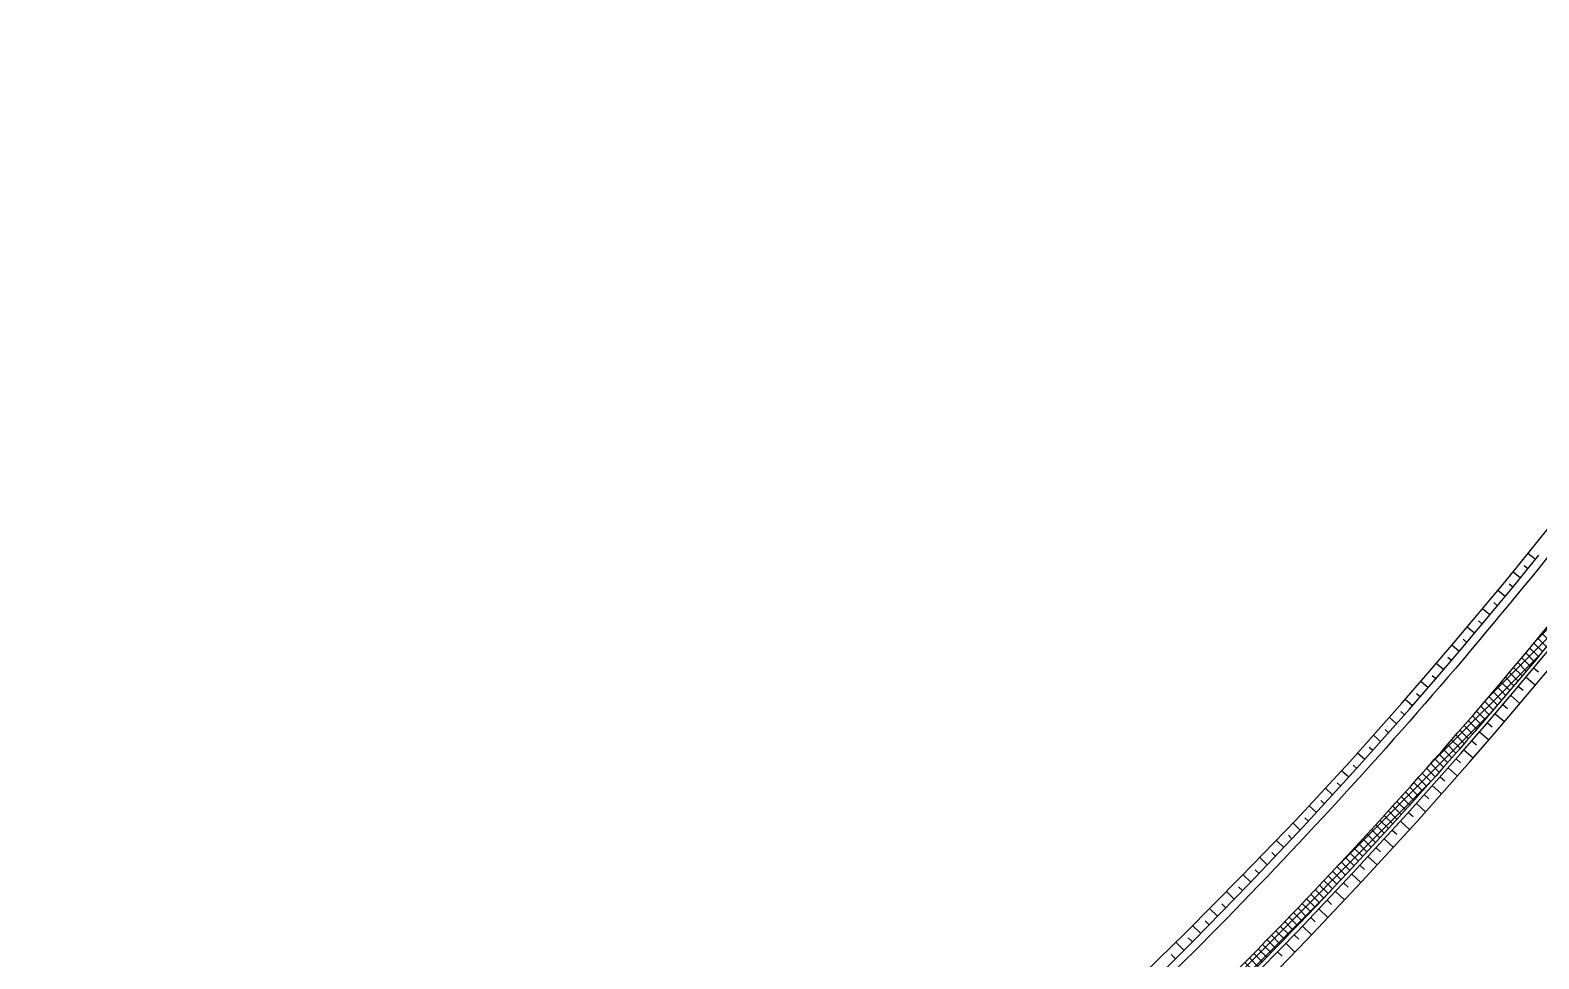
# Model space of a CAD drawing. Header units: metres. Extents: x 2306714 to 2308412, y 453204 to 454783.
# Drawn here: x 2306737.6 to 2306927, y 453375.8 to 453492.3 of the extents above; entities that cross this region are included whole.
import ezdxf

# ---------------------------------------------------------------- set-up
doc = ezdxf.new("R2010")
doc.units = ezdxf.units.M
doc.layers.add('АД_серый', color=250, linetype='Continuous')
doc.layers.add('ГП_АД том 3.2.6', color=250, linetype='Continuous', lineweight=40)

# ---------------------------------------------------------------- blocks, each defined once
blk = doc.blocks.new('АД 3.2.6')
at = {"layer": 'АД_серый'}
h = blk.add_hatch(dxfattribs=at)
h.set_pattern_fill('ANSI37', color=256, scale=0.25)
h.set_pattern_definition([(45, (-2306965.942214189, -453205.9558217908), (-0.5612660075668221, 0.5612660075668221), []), (135, (-2306965.942214189, -453205.9558217908), (-0.5612660075668221, -0.5612660075668221), [])])
edge = h.paths.add_edge_path()
edge.add_line((1053.931858262978, 1206.085364604951), (1054.025428426452, 1208.204838068981))
edge.add_line((1054.025428426452, 1208.204838068981), (1018.62202177057, 1175.791896252776))
edge.add_line((1018.62202177057, 1175.791896252776), (966.9920535609126, 1128.523022957379))
edge.add_line((966.9920535609126, 1128.523022957379), (878.4835366290062, 1047.490668736223))
edge.add_line((878.4835366290062, 1047.490668736223), (841.6049879081548, 1013.727187810931))
edge.add_line((841.6049879081548, 1013.727187810931), (814.3148618540725, 988.7422119260882))
edge.add_line((814.3148618540725, 988.7422119260882), (777.4363131327555, 954.9787310006212))
edge.add_line((777.4363131327555, 954.9787310006212), (740.5577644109726, 921.2152500751544))
edge.add_line((740.5577644109726, 921.2152500751544), (666.8006669683381, 853.688288224279))
edge.add_line((666.8006669683381, 853.688288224279), (629.9221182465553, 819.9248072987538))
edge.add_line((629.9221182465553, 819.9248072987538), (593.0435695252381, 786.1613263734034))
edge.add_line((593.0435695252381, 786.1613263734034), (556.1650208039209, 752.3978454478784))
edge.add_line((556.1650208039209, 752.3978454478784), (292.4177803383209, 510.9288822882226))
edge.add_line((292.4177803383209, 510.9288822882226), (59.0611517210491, 297.2834880872979))
edge.add_arc((479.2476420179009, -161.6700198940816), 622.2499571043782, 132.4750910232818, 141.1317967697561)
edge.add_line((-5.230899143964052, 228.8111605360173), (-27.95818131137639, 200.6129245422199))
edge.add_arc((-516.7190344384871, 594.5455753061105), 627.7500337613743, 312.4752306833454, 321.13179661119204, ccw=False)
edge.add_line((-92.81738088419661, 131.5364036892424), (-212.2346827834844, 22.20554245897802))
edge.add_line((-212.2346827834844, 22.20554245897802), (-211.2217755680904, 21.09918854956049))
edge.add_line((-211.2217755680904, 21.09918854956049), (-91.80447366833687, 130.4300497798249))
edge.add_arc((-516.7190344450063, 594.5455753099523), 629.2500337688797, 312.4752306950525, 321.1317966232948)
edge.add_line((-26.79029394825921, 199.6716280389228), (-4.063011780846863, 227.869864032662))
edge.add_arc((479.2476419592276, -161.6700198383187), 620.7499570236596, 132.4750910105345, 141.1317967585854, ccw=False)
edge.add_line((60.07405624445528, 296.1771317132516), (293.4460430885665, 509.8365623930585))
edge.add_line((293.4460430885665, 509.8365623930585), (557.1779512828215, 751.2914607239654))
edge.add_line((557.1779512828215, 751.2914607239654), (594.0565019296482, 785.0549395463312))
edge.add_line((594.0565019296482, 785.0549395463312), (630.9350525764748, 818.8184183685224))
edge.add_line((630.9350525764748, 818.8184183685224), (667.8136032237671, 852.5818971908302))
edge.add_line((667.8136032237671, 852.5818971908302), (741.5707045174204, 920.1088548353292))
edge.add_line((741.5707045174204, 920.1088548353292), (778.4492551647127, 953.8723336576367))
edge.add_line((778.4492551647127, 953.8723336576367), (815.3278058115393, 987.6358124798862))
edge.add_line((815.3278058115393, 987.6358124798862), (842.6179332900792, 1012.620786808373))
edge.add_line((842.6179332900792, 1012.620786808373), (879.4964839369057, 1046.384265630448))
edge.add_line((879.4964839369057, 1046.384265630448), (968.0050054900348, 1127.416614804009))
edge.add_line((968.0050054900348, 1127.416614804009), (1019.634976395406, 1174.685485154914))
edge.add_line((1019.634976395406, 1174.685485154914), (1053.931858262978, 1206.085364604951))
for p, q in [((-33.45404539024457, 204.156914959487, 144.4604645610183), (-34.39557371055708, 204.922539959487, 144.4604645610183)), ((-35.34662351524457, 201.8292782407371, 144.4604645610183), (-36.27936277305707, 202.5877010922995, 144.4604645610183)), ((-34.40033445274457, 202.993096600112, 144.4604645610183), (-34.86896238243208, 203.3740780454245, 144.4604645610183)), ((-36.29291257774458, 200.6654598813621, 144.4604645610183), (-36.75714597618207, 201.042901287612, 144.4604645610183)), ((-37.25201902305708, 199.512139568862, 144.4604645610183), (-38.17242917930708, 200.279473553237, 144.4604645610183)), ((-39.17316160118208, 197.207940350112, 144.4604645610183), (-40.09772214805707, 197.9788143735495, 144.4604645610183)), ((-38.21259031211957, 198.360039959487, 144.4604645610183), (-38.67389402305708, 198.744561443862, 144.4604645610183)), ((-41.09430417930707, 194.903741131362, 144.4604645610183), (-42.02313718711957, 195.678155193862, 144.4604645610183)), ((-40.13373289024457, 196.055840740737, 144.4604645610183), (-40.59711179649457, 196.4421932797995, 144.4604645610183)), ((-43.01910886680707, 192.602715740737, 144.4604645610183), (-43.94269285118207, 193.391778240737, 144.4604645610183)), ((-42.05487546836957, 193.751641521987, 144.4604645610183), (-42.52032956993207, 194.1397030454245, 144.4604645610183)), ((-43.99335203086957, 191.4622128110495, 144.4604645610183), (-44.45624265586957, 191.857598553237, 144.4604645610183)), ((-45.94208249961957, 189.1812069516745, 144.4604645610183), (-46.40680417930707, 189.5781796079245, 144.4604645610183)), ((-44.96771726524457, 190.321709881362, 144.4604645610183), (-45.89520749961957, 191.1140682797995, 144.4604645610183)), ((-34.62782288016752, 189.3865197150153, 149.1817270848066), (-33.4498901409097, 188.4044106451911, 149.1817270848066)), ((-33.66726684989408, 190.5386116949958, 149.1817270848066), (-33.07604980887845, 190.0456841437262, 149.1817270848066)), ((-46.92499265586957, 188.0481503110495, 144.4604645610183), (-47.85004148399457, 188.851250896987, 144.4604645610183)), ((-35.58838653983548, 188.2344201056403, 149.1817270848066), (-35.00167084159329, 187.7452462164801, 149.1817270848066)), ((-48.89191160118207, 185.782891521987, 144.4604645610183), (-49.82062253868207, 186.589288006362, 144.4604645610183)), ((-47.90839109336957, 186.9155819516745, 144.4604645610183), (-48.37189206993207, 187.3179257016745, 144.4604645610183)), ((-37.52721786918119, 185.9451783148688, 149.1817270848066), (-36.94699860038236, 185.4494965521735, 149.1817270848066)), ((-36.55290604056791, 187.0856698004645, 149.1817270848066), (-35.39402008475736, 186.0956376044196, 149.1817270848066)), ((-50.88092527305708, 183.537041912612, 144.4604645610183), (-51.79767331993208, 184.3525936704245, 144.4604645610183)), ((-49.88397703086957, 184.657891521987, 144.4604645610183), (-50.34320554649458, 185.066338787612, 144.4604645610183)), ((-39.47584915580228, 183.6642067877692, 149.1817270848066), (-38.89406967582181, 183.1671936957282, 149.1817270848066)), ((-38.50153351249173, 184.8046944586676, 149.1817270848066), (-37.33953476371244, 183.811995789234, 149.1817270848066)), ((-52.87469968711957, 181.295586834487, 144.4604645610183), (-53.78790769493207, 182.107842693862, 144.4604645610183)), ((-51.87775144493207, 182.4163143735495, 144.4604645610183), (-52.33527097618207, 182.8232967954245, 144.4604645610183)), ((-40.45861435355618, 182.5309975592536, 149.1817270848066), (-39.30159759940579, 181.5264389960211, 149.1817270848066)), ((-53.87164792930708, 180.174737225112, 144.4604645610183), (-54.32733640586957, 180.5801327329245, 144.4604645610183)), ((-42.42543030204251, 180.2656853644293, 149.1817270848066), (-41.26556778373196, 179.2586548773688, 149.1817270848066)), ((-41.44202423514798, 181.3983414618414, 149.1817270848066), (-40.86280441703275, 180.8954422919196, 149.1817270848066)), ((-55.86578855430707, 177.933526287612, 144.4604645610183), (-56.31317624961957, 178.3445370297995, 144.4604645610183)), ((-54.86859617149457, 179.0540096860495, 144.4604645610183), (-55.77826414024457, 179.8630917172995, 144.4604645610183)), ((-44.41348267020657, 178.0190346686286, 149.1817270848066), (-43.26299667777493, 176.9956810919684, 149.1817270848066)), ((-43.4165535015054, 179.1398079840583, 149.1817270848066), (-42.84201050223782, 178.6287529913825, 149.1817270848066)), ((-57.89520749961957, 175.7241757016745, 144.4604645610183), (-58.34491453086958, 176.1372616391745, 144.4604645610183)), ((-56.88055906211957, 176.828789959487, 144.4604645610183), (-57.77765378868207, 177.6528866391745, 144.4604645610183)), ((-45.41041183890775, 176.8982613531989, 149.1817270848066), (-44.83446884574369, 176.3859627692145, 149.1817270848066)), ((-58.90997800743207, 174.6194393735495, 144.4604645610183), (-59.81171140586957, 175.447686443862, 144.4604645610183)), ((-47.40426636161283, 174.6567147223395, 149.1817270848066), (-46.82693100394681, 174.1431725470465, 149.1817270848066)), ((-46.40734100760892, 175.7774880377692, 149.1817270848066), (-45.25405884208157, 174.7516472784919, 149.1817270848066)), ((-60.93939695274457, 172.410088787612, 144.4604645610183), (-61.84564695274457, 173.2424862485495, 144.4604645610183)), ((-59.92474851524457, 173.5147030454245, 144.4604645610183), (-60.37665281211957, 173.9299862485495, 144.4604645610183)), ((-49.39812469901517, 172.4151680914801, 149.1817270848066), (-48.81938934745267, 171.9003823248786, 149.1817270848066)), ((-48.40119553031399, 173.5359414069098, 149.1817270848066), (-47.24512100638821, 172.5076134650153, 149.1817270848066)), ((-62.97577390586957, 170.2070858579245, 144.4604645610183), (-63.87701902305707, 171.061944256362, 144.4604645610183)), ((-61.95416746055707, 171.305352459487, 144.4604645610183), (-62.40839109336957, 171.7227108579245, 144.4604645610183)), ((-50.41024780692533, 171.3081276862067, 149.1817270848066), (-49.26851273002103, 170.2593605963629, 149.1817270848066)), ((-65.04034910118207, 168.030450115737, 144.4604645610183), (-65.96686277305707, 168.909356365737, 144.4604645610183)), ((-64.00800046836957, 169.118829021987, 144.4604645610183), (-64.46503171836957, 169.552178631362, 144.4604645610183)), ((-52.43971252860501, 169.0987694708747, 149.1817270848066), (-51.29643249930814, 168.0485794989508, 149.1817270848066)), ((-51.42498016776517, 170.2034485785407, 149.1817270848066), (-50.85372543754056, 169.6787102667731, 149.1817270848066)), ((-67.10480222618207, 165.853936443862, 144.4604645610183), (-68.05682859336957, 166.756768475112, 144.4604645610183)), ((-66.07257566368207, 166.9421932797995, 144.4604645610183), (-66.54218015586957, 167.387627850112, 144.4604645610183)), ((-54.4691772502847, 166.8894074408454, 149.1817270848066), (-53.32434845389798, 165.8377945868415, 149.1817270848066)), ((-53.45444488944486, 167.9940865485114, 149.1817270848066), (-52.88241577567532, 167.4686387030524, 149.1817270848066)), ((-68.13715085899457, 164.765557537612, 144.4604645610183), (-68.61945066368207, 165.223077068862, 144.4604645610183)), ((-55.48390961112454, 165.7847283331794, 149.1817270848066), (-54.91110992850735, 165.2585671393317, 149.1817270848066)), ((-70.21490964805707, 162.6016171079245, 144.4604645610183), (-70.70062742149457, 163.0774471860495, 144.4604645610183)), ((-69.16937742149457, 163.6773007016745, 144.4604645610183), (-70.14667234336957, 164.6043026547995, 144.4604645610183)), ((-57.53330612601712, 163.5939743964118, 149.1817270848066), (-56.96723175467923, 163.057040497486, 149.1817270848066)), ((-56.50102997245267, 164.6822770087165, 149.1817270848066), (-55.37138367118314, 163.6107857672614, 149.1817270848066)), ((-72.31390867149457, 160.458428631362, 144.4604645610183), (-72.80829343711957, 160.9424374204245, 144.4604645610183)), ((-71.26447019493207, 161.529961834487, 144.4604645610183), (-72.24445066368207, 162.489922771987, 144.4604645610183)), ((-59.59785843314603, 161.4173653571051, 149.1817270848066), (-59.02927780570462, 160.8780549017829, 149.1817270848066)), ((-58.56558227958157, 162.5056717841071, 149.1817270848066), (-57.43092346610501, 161.4294236151618, 149.1817270848066)), ((-73.36346921836957, 159.3867733579245, 144.4604645610183), (-74.36053953086957, 160.363213787612, 144.4604645610183)), ((-61.6624145549722, 159.2407601324957, 149.1817270848066), (-61.09132767142728, 158.699073120777, 149.1817270848066)), ((-60.63013840140775, 160.3290627448004, 149.1817270848066), (-59.49046707572415, 159.2480652777594, 149.1817270848066)), ((-75.46259031211957, 157.2434628110495, 144.4604645610183), (-76.47662839805707, 158.236504803237, 144.4604645610183)), ((-74.41302976524457, 158.315118084487, 144.4604645610183), (-74.91583738243207, 158.8074276547995, 144.4604645610183)), ((-62.69469070853666, 158.1524575201911, 149.1817270848066), (-61.55001068534329, 157.0667069403571, 149.1817270848066)), ((-77.57611570274457, 155.1143124204245, 144.4604645610183), (-78.59503660118207, 156.1362850766745, 144.4604645610183)), ((-76.51385984336957, 156.173516521987, 144.4604645610183), (-77.01910886680707, 156.6802303891745, 144.4604645610183)), ((-64.78376007499173, 155.999480530445, 149.1817270848066), (-63.64301300467923, 154.8822472540778, 149.1817270848066)), ((-63.734203342814, 157.0711281744879, 149.1817270848066), (-63.16807938041165, 156.5166733710212, 149.1817270848066)), ((-78.63837156211957, 154.0552303891745, 144.4604645610183), (-79.15204343711957, 154.570489178237, 144.4604645610183)), ((-65.83331680716947, 154.9278290717047, 149.1817270848066), (-65.25869369925931, 154.365052506153, 149.1817270848066))]:
    blk.add_line(p, q, dxfattribs=at)
blk.add_lwpolyline([(55.34704457176849, 301.3402634524973, 0.0377899780869484), (-9.513289302121848, 232.2626910593244), (-32.24056902993471, 204.0644530994468, -0.0377893671393395), (-96.53148475615308, 135.5931556561845), (-104.6063632094301, 128.1994078276911), (-107.9842982580885, 131.8865094924695), (-128.7475486239418, 112.8769648363814), (-125.3709528860636, 109.1888307583285), (-204.8840528661385, 36.39223800814944), (-211.2998696598225, 43.39847050030948), (-222.3637549383566, 33.26908155280398), (-212.2346827834844, 22.20554245897802), (-92.81738088419661, 131.5364036892424, 0.0377893671393395), (-27.95818131137639, 200.6129245422199), (-5.230899143964052, 228.8111605360173, -0.0377899780869484), (59.0611517210491, 297.2834880872979)], format="xyb", dxfattribs=at)
at = {"layer": 'АД_серый', "flags": 128}
blk.add_lwpolyline([(1344.156824226491, 1465.50419770315), (1278.693145704456, 1409.947746196005, 0.009403919801116), (1222.384035128168, 1360.308890916873), (1074.583919865545, 1224.99317454308), (1077.960209345445, 1221.305384331674), (1065.79028923111, 1210.163434573624), (1057.307330304291, 1202.397328182007), (1053.931858262978, 1206.085364604951), (60.07405624445528, 296.1771317132516, 0.0377899780869484), (-4.063011780846863, 227.869864032662), (-26.79029394825921, 199.6716280389228, -0.0377893671393395), (-91.80447366833687, 130.4300497798249), (-211.2217755680904, 21.09918854956049), (-212.2346826880239, 22.20554254652234)], format="xyb", dxfattribs=at)
at = {"layer": 'АД_серый', "linetype": 'Continuous', "flags": 128}
for points in [[(-99.54266748670489, 122.6675686511444), (-98.06826651049778, 124.0174363336409), (-92.16771232709289, 129.4196081495611), (-91.46684741275384, 130.0612754520843), (-84.78610421158373, 136.2672426273348), (-77.50925077870488, 143.2365334266797), (-74.10635466175154, 146.5733657482778), (-73.9128719959408, 146.7646162322489), (-73.79553043749183, 146.8806845761137), (-70.34483265783638, 150.3213568631909), (-63.29468390159309, 157.5198992606019), (-56.36060930928215, 164.8303178316564), (-49.5443839658983, 172.2507411488914), (-42.84775278856978, 179.7792696245597), (-39.54482193896547, 183.5834720949642), (-36.27243007766083, 187.4139759964891), (-29.82009908044711, 195.1529058215092)], [(-69.16826777206734, 149.150459159282), (-62.15722397016361, 156.423577217909), (-55.22275484446436, 163.7682033720775), (-48.39493377041072, 171.2117147482931), (-41.69130423571914, 178.7670626631006), (-38.38511947775259, 182.5846887023072), (-35.11004502279684, 186.4289683000533), (-28.61158588994295, 194.1615887568914)], [(-131.3594312639907, 114.2489374435972), (-120.8840348552912, 123.7630344578065), (-109.1250423970632, 134.612006961077), (-107.8193598752841, 135.8166351637337), (-104.3102724179625, 131.9863778267172), (-98.98464710405096, 136.8654455624637), (-98.28637814475223, 137.5099483119556), (-91.7073965263553, 143.6106923724874), (-84.49023355683312, 150.4098256257712), (-81.11468468653038, 153.6665573731879), (-80.92274610418826, 153.853243004065), (-80.80634040990844, 153.9665423334809), (-77.38297368446365, 157.3255971435574), (-70.38750765519217, 164.3562007543514), (-63.47744587995112, 171.4734301661374), (-56.75146502489224, 178.7654622895643), (-50.16999597521499, 186.188223578094), (-46.91181906266137, 189.9282326054526), (-43.68349772365763, 193.6941312999115), (-37.3166225948371, 201.3021408824716), (-33.96597343403846, 205.455098512175), (-31.07985438266769, 209.0643675637548)], [(-79.77385517209768, 152.92300477362), (-76.36973290797323, 156.3172368631349), (-69.41474296804518, 163.4186175132636), (-62.57426049001515, 170.6303642972489), (-55.85003660060465, 177.9506310473662), (-49.24379266425967, 185.3775438151206), (-45.98544285818934, 189.1303993685287), (-42.75721984310075, 192.9092013515182), (-36.39197866432369, 200.5436755933915), (-33.01904378645122, 204.6918900092714)]]:
    blk.add_lwpolyline(points, dxfattribs=at)

msp = doc.modelspace()

# ---------------------------------------------------------------- block references
at = {"layer": 'ГП_АД том 3.2.6'}
msp.add_blockref('АД 3.2.6', (2306959.993951246, 453221.759960641), dxfattribs=at)

doc.saveas('drawing.dxf')
